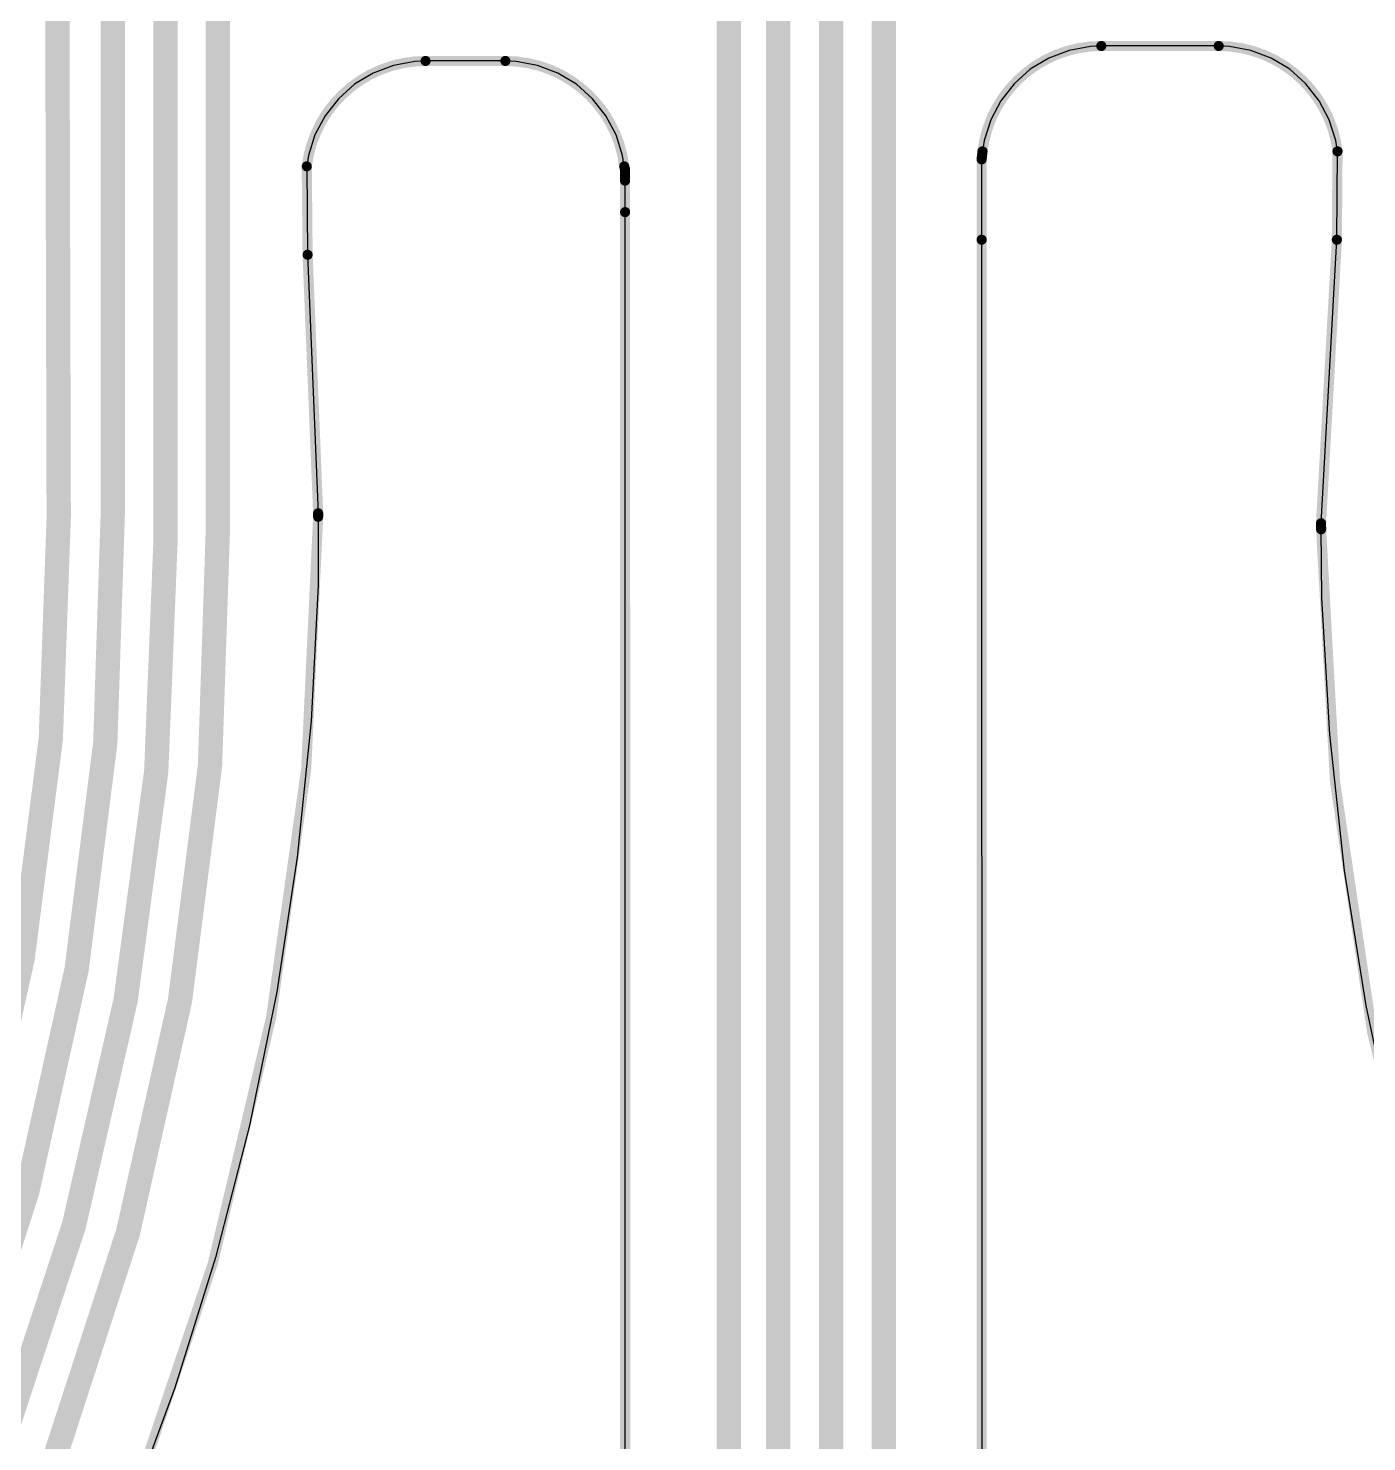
# Model space of a CAD drawing. Header units: inches. Extents: x -4.2 to 12.6, y -6.1 to 3.
# Drawn here: x -0.234 to 0.427, y -1.484 to -0.787 of the extents above; entities that cross this region are included whole.
import ezdxf

# ---------------------------------------------------------------- set-up
doc = ezdxf.new("R2010")
doc.units = ezdxf.units.IN
doc.header["$MEASUREMENT"] = 0
for name, color, linetype in [('Board Outline', 216, 'Continuous'), ('Flex_Ribbon Bottom Coverlay -Flex_Ribbon)', 7, 'Continuous'), ('Flex_Ribbon Top Coverlay -Flex_Ribbon)', 7, 'Continuous'), ('Top Layer', 1, 'Continuous')]:
    doc.layers.add(name, color=color, linetype=linetype)

msp = doc.modelspace()

# ---------------------------------------------------------------- linework, layer by layer
at = {"layer": 'Board Outline'}
for points in [[(0.2372488, -0.847255, 0.005, 0.005, -0.3796200265151697), (0.2958825, -0.7952423, 0.005, 0.005, 0)], [(0.2958825, -0.7952423, 0.005, 0.005, 0), (0.3538385, -0.7952423, 0.005, 0.005, 0)], [(0.3538385, -0.7952423, 0.005, 0.005, -0.3796200265151696), (0.4124722, -0.847255, 0.005, 0.005, 0)], [(-0.0962543, -0.8546561, 0.005, 0.005, -0.3796200265151697), (-0.0376206, -0.8026434, 0.005, 0.005, 0)], [(-0.0376206, -0.8026434, 0.005, 0.005, 0), (0.001788, -0.8026434, 0.005, 0.005, 0)], [(0.001788, -0.8026434, 0.005, 0.005, -0.3796200265151696), (0.0604217, -0.8546561, 0.005, 0.005, 0)], [(0.2368274, -0.8511919, 0.005, 0.005, 0), (0.2372488, -0.8472549, 0.005, 0.005, 0)], [(0.2368274, -0.8908754, 0.005, 0.005, 0), (0.2368274, -0.8511919, 0.005, 0.005, 0)], [(0.4121444, -0.8908754, 0.005, 0.005, 0), (0.4124722, -0.8472549, 0.005, 0.005, 0)], [(-0.0962543, -0.8546561, 0.005, 0.005, 0), (-0.0958422, -0.8982765, 0.005, 0.005, 0)], [(0.0604217, -0.8546561, 0.005, 0.005, 0), (0.0608413, -0.8562309, 0.005, 0.005, 0)], [(0.0608413, -0.8612298, 0.005, 0.005, 0), (0.0608413, -0.8562309, 0.005, 0.005, 0)], [(0.0608413, -0.8612298, 0.005, 0.005, 0), (0.0608431, -0.8616985, 0.005, 0.005, 0)], [(0.0608431, -0.8772292, 0.005, 0.005, 0), (0.0608431, -0.8616985, 0.005, 0.005, 0)], [(0.0608431, -0.8772292, 0.005, 0.005, 0), (0.0611086, -4.0970109, 0.005, 0.005, 0)], [(0.2368274, -0.8908754, 0.005, 0.005, 0), (0.2368285, -0.8908754, 0.005, 0.005, 0)], [(0.2368285, -0.8908754, 0.005, 0.005, 0), (0.2371206, -4.0970237, 0.005, 0.005, 0)], [(0.4043497, -1.0307718, 0.005, 0.005, 0), (0.4121444, -0.8908754, 0.005, 0.005, 0)], [(-0.0958422, -0.8982765, 0.005, 0.005, 0), (-0.0906326, -1.0258704, 0.005, 0.005, 0)], [(-0.0906345, -1.0276159, 0.005, 0.005, -0.3103681396936255), (-0.952482, -2.2793614, 0.005, 0.005, 0)], [(-0.0906345, -1.0276159, 0.005, 0.005, 0), (-0.0906326, -1.0258704, 0.005, 0.005, 0)], [(0.4043497, -1.0307718, 0.005, 0.005, 0), (0.404377, -1.0337736, 0.005, 0.005, 0)], [(1.274067, -2.2879319, 0.005, 0.005, -0.30781316416133), (0.404377, -1.0337736, 0.005, 0.005, 0)]]:
    msp.add_lwpolyline(points, format="xyseb", dxfattribs=at)
for points in [[(0.2946325, -0.7952423, 0.0025, 0.0025, 1), (0.2971325, -0.7952423, 0.0025, 0.0025, 1)], [(0.2946325, -0.7952423, 0.0025, 0.0025, 1), (0.2971325, -0.7952423, 0.0025, 0.0025, 1)], [(0.3525885, -0.7952423, 0.0025, 0.0025, 1), (0.3550885, -0.7952423, 0.0025, 0.0025, 1)], [(0.3525885, -0.7952423, 0.0025, 0.0025, 1), (0.3550885, -0.7952423, 0.0025, 0.0025, 1)], [(-0.0388706, -0.8026434, 0.0025, 0.0025, 1), (-0.0363706, -0.8026434, 0.0025, 0.0025, 1)], [(-0.0388706, -0.8026434, 0.0025, 0.0025, 1), (-0.0363706, -0.8026434, 0.0025, 0.0025, 1)], [(0.000538, -0.8026434, 0.0025, 0.0025, 1), (0.003038, -0.8026434, 0.0025, 0.0025, 1)], [(0.000538, -0.8026434, 0.0025, 0.0025, 1), (0.003038, -0.8026434, 0.0025, 0.0025, 1)], [(0.2355774, -0.8511919, 0.0025, 0.0025, 1), (0.2380774, -0.8511919, 0.0025, 0.0025, 1)], [(0.2355774, -0.8511919, 0.0025, 0.0025, 1), (0.2380774, -0.8511919, 0.0025, 0.0025, 1)], [(0.2359988, -0.8472549, 0.0025, 0.0025, 1), (0.2384988, -0.8472549, 0.0025, 0.0025, 1)], [(0.2359988, -0.847255, 0.0025, 0.0025, 1), (0.2384988, -0.847255, 0.0025, 0.0025, 1)], [(0.4112222, -0.8472549, 0.0025, 0.0025, 1), (0.4137222, -0.8472549, 0.0025, 0.0025, 1)], [(0.4112222, -0.847255, 0.0025, 0.0025, 1), (0.4137222, -0.847255, 0.0025, 0.0025, 1)], [(-0.0975043, -0.8546561, 0.0025, 0.0025, 1), (-0.0950043, -0.8546561, 0.0025, 0.0025, 1)], [(-0.0975043, -0.8546561, 0.0025, 0.0025, 1), (-0.0950043, -0.8546561, 0.0025, 0.0025, 1)], [(0.0591717, -0.8546561, 0.0025, 0.0025, 1), (0.0616717, -0.8546561, 0.0025, 0.0025, 1)], [(0.0591717, -0.8546561, 0.0025, 0.0025, 1), (0.0616717, -0.8546561, 0.0025, 0.0025, 1)], [(0.0595913, -0.8562309, 0.0025, 0.0025, 1), (0.0620913, -0.8562309, 0.0025, 0.0025, 1)], [(0.0595913, -0.8562309, 0.0025, 0.0025, 1), (0.0620913, -0.8562309, 0.0025, 0.0025, 1)], [(0.0595913, -0.8612298, 0.0025, 0.0025, 1), (0.0620913, -0.8612298, 0.0025, 0.0025, 1)], [(0.0595913, -0.8612298, 0.0025, 0.0025, 1), (0.0620913, -0.8612298, 0.0025, 0.0025, 1)], [(0.0595931, -0.8616985, 0.0025, 0.0025, 1), (0.0620931, -0.8616985, 0.0025, 0.0025, 1)], [(0.0595931, -0.8616985, 0.0025, 0.0025, 1), (0.0620931, -0.8616985, 0.0025, 0.0025, 1)], [(0.0595931, -0.8772292, 0.0025, 0.0025, 1), (0.0620931, -0.8772292, 0.0025, 0.0025, 1)], [(0.0595931, -0.8772292, 0.0025, 0.0025, 1), (0.0620931, -0.8772292, 0.0025, 0.0025, 1)], [(0.2355774, -0.8908754, 0.0025, 0.0025, 1), (0.2380774, -0.8908754, 0.0025, 0.0025, 1)], [(0.2355774, -0.8908754, 0.0025, 0.0025, 1), (0.2380774, -0.8908754, 0.0025, 0.0025, 1)], [(0.2355785, -0.8908754, 0.0025, 0.0025, 1), (0.2380785, -0.8908754, 0.0025, 0.0025, 1)], [(0.2355785, -0.8908754, 0.0025, 0.0025, 1), (0.2380785, -0.8908754, 0.0025, 0.0025, 1)], [(0.4108944, -0.8908754, 0.0025, 0.0025, 1), (0.4133944, -0.8908754, 0.0025, 0.0025, 1)], [(0.4108944, -0.8908754, 0.0025, 0.0025, 1), (0.4133944, -0.8908754, 0.0025, 0.0025, 1)], [(-0.0970922, -0.8982765, 0.0025, 0.0025, 1), (-0.0945922, -0.8982765, 0.0025, 0.0025, 1)], [(-0.0970922, -0.8982765, 0.0025, 0.0025, 1), (-0.0945922, -0.8982765, 0.0025, 0.0025, 1)], [(-0.0918845, -1.0276159, 0.0025, 0.0025, 1), (-0.0893845, -1.0276159, 0.0025, 0.0025, 1)], [(-0.0918845, -1.0276159, 0.0025, 0.0025, 1), (-0.0893845, -1.0276159, 0.0025, 0.0025, 1)], [(-0.0918826, -1.0258704, 0.0025, 0.0025, 1), (-0.0893826, -1.0258704, 0.0025, 0.0025, 1)], [(-0.0918826, -1.0258704, 0.0025, 0.0025, 1), (-0.0893826, -1.0258704, 0.0025, 0.0025, 1)], [(0.4030997, -1.0307718, 0.0025, 0.0025, 1), (0.4055997, -1.0307718, 0.0025, 0.0025, 1)], [(0.4030997, -1.0307718, 0.0025, 0.0025, 1), (0.4055997, -1.0307718, 0.0025, 0.0025, 1)], [(0.403127, -1.0337736, 0.0025, 0.0025, 1), (0.405627, -1.0337736, 0.0025, 0.0025, 1)], [(0.403127, -1.0337736, 0.0025, 0.0025, 1), (0.405627, -1.0337736, 0.0025, 0.0025, 1)]]:
    msp.add_lwpolyline(points, format="xyseb", close=True, dxfattribs=at)
at = {"layer": 'Flex_Ribbon Bottom Coverlay -Flex_Ribbon)'}
for p, q in [((0.2700087, -0.8012139), (0.2608562, -0.8067528)), ((0.2800103, -0.7974172), (0.2700087, -0.8012139)), ((0.2905328, -0.7954872), (0.2800103, -0.7974172)), ((0.2958818, -0.7952445), (0.2905328, -0.7954872)), ((0.3538385, -0.7952434), (0.2958818, -0.7952445)), ((0.3591876, -0.7954861), (0.3538385, -0.7952434)), ((0.3697103, -0.7974162), (0.3591876, -0.7954861)), ((0.379712, -0.8012131), (0.3697103, -0.7974162)), ((0.3888646, -0.8067522), (0.379712, -0.8012131)), ((-0.0634946, -0.8086151), (-0.072647, -0.814154)), ((-0.053493, -0.8048183), (-0.0634946, -0.8086151)), ((-0.0429705, -0.8028883), (-0.053493, -0.8048183)), ((-0.0376215, -0.8026456), (-0.0429705, -0.8028883)), ((0.001788, -0.8026445), (-0.0376215, -0.8026456)), ((0.007137, -0.8028872), (0.001788, -0.8026445)), ((0.0176597, -0.8048173), (0.007137, -0.8028872)), ((0.0276614, -0.8086141), (0.0176597, -0.8048173)), ((0.036814, -0.8141532), (0.0276614, -0.8086141)), ((0.2608562, -0.8067528), (0.2528532, -0.813852)), ((0.3968677, -0.8138517), (0.3888646, -0.8067522)), ((-0.072647, -0.814154), (-0.08065, -0.8212533)), ((0.0448171, -0.8212527), (0.036814, -0.8141532)), ((0.2528532, -0.813852), (0.2462623, -0.8222786)), ((0.4034585, -0.8222787), (0.3968677, -0.8138517)), ((-0.08065, -0.8212533), (-0.0872409, -0.8296799)), ((0.0514079, -0.8296796), (0.0448171, -0.8212527)), ((0.2462623, -0.8222786), (0.2412999, -0.831756)), ((0.4084208, -0.8317564), (0.4034585, -0.8222787)), ((-0.0872409, -0.8296799), (-0.0922033, -0.8391573)), ((0.0563702, -0.8391573), (0.0514079, -0.8296796)), ((0.2412999, -0.831756), (0.2381287, -0.8419732)), ((0.4115917, -0.8419739), (0.4084208, -0.8317564)), ((-0.0922033, -0.8391573), (-0.0953744, -0.8493745)), ((0.0595412, -0.8493747), (0.0563702, -0.8391573)), ((0.2381287, -0.8419732), (0.2372498, -0.8472551)), ((0.4124705, -0.8472559), (0.4115917, -0.8419739)), ((-0.0953744, -0.8493745), (-0.0962533, -0.8546564)), ((0.0604199, -0.8546567), (0.0595412, -0.8493747)), ((0.2372498, -0.8472551), (0.2368284, -0.851192)), ((0.4121434, -0.8908754), (0.4124704, -0.8472559)), ((0.4124704, -0.8472559), (0.4124705, -0.8472559)), ((-0.0962533, -0.8546564), (-0.0958412, -0.8982765)), ((0.0608403, -0.856231), (0.0604199, -0.8546567)), ((0.0608403, -0.8612298), (0.0608403, -0.856231)), ((0.2368284, -0.851192), (0.2368295, -0.8908754)), ((0.0608421, -0.8616985), (0.0608403, -0.8612298)), ((0.0608421, -0.8772292), (0.0608421, -0.8616985)), ((0.0611075, -4.097011), (0.0608421, -0.8772292)), ((0.2368295, -0.8908754), (0.2371217, -4.0970165)), ((0.4043487, -1.0307717), (0.4121434, -0.8908754)), ((-0.0958412, -0.8982765), (-0.0906316, -1.0258704)), ((-0.0906339, -1.0276165), (-0.0906707, -1.0612807)), ((-0.0906316, -1.0258704), (-0.0906346, -1.0276164)), ((-0.0906346, -1.0276164), (-0.0906339, -1.0276165)), ((0.404376, -1.0337736), (0.4043487, -1.0307717)), ((0.4046831, -1.0675468), (0.404376, -1.0337736)), ((-0.0906707, -1.0612807), (-0.0941198, -1.1285208)), ((0.4086569, -1.1349789), (0.4046831, -1.0675468)), ((-0.0941198, -1.1285208), (-0.1009358, -1.1955033)), ((0.4159803, -1.2021299), (0.4086569, -1.1349789)), ((-0.1009358, -1.1955033), (-0.1111014, -1.26206)), ((0.4266353, -1.2688334), (0.4159803, -1.2021299)), ((-0.1111014, -1.26206), (-0.1245911, -1.3280232)), ((0.4405954, -1.3349242), (0.4266353, -1.2688334)), ((-0.1245911, -1.3280232), (-0.1413709, -1.3932272)), ((-0.1413709, -1.3932272), (-0.1613988, -1.457508)), ((-0.1613988, -1.457508), (-0.1846242, -1.5207037))]:
    msp.add_line(p, q, dxfattribs=at)
at = {"layer": 'Flex_Ribbon Top Coverlay -Flex_Ribbon)'}
for p, q in [((0.2700087, -0.8012139), (0.2608562, -0.8067528)), ((0.2800103, -0.7974172), (0.2700087, -0.8012139)), ((0.2905328, -0.7954872), (0.2800103, -0.7974172)), ((0.2958818, -0.7952445), (0.2905328, -0.7954872)), ((0.3538385, -0.7952434), (0.2958818, -0.7952445)), ((0.3591876, -0.7954861), (0.3538385, -0.7952434)), ((0.3697103, -0.7974162), (0.3591876, -0.7954861)), ((0.379712, -0.8012131), (0.3697103, -0.7974162)), ((0.3888646, -0.8067522), (0.379712, -0.8012131)), ((-0.0634946, -0.8086151), (-0.072647, -0.814154)), ((-0.053493, -0.8048183), (-0.0634946, -0.8086151)), ((-0.0429705, -0.8028883), (-0.053493, -0.8048183)), ((-0.0376215, -0.8026456), (-0.0429705, -0.8028883)), ((0.001788, -0.8026445), (-0.0376215, -0.8026456)), ((0.007137, -0.8028872), (0.001788, -0.8026445)), ((0.0176597, -0.8048173), (0.007137, -0.8028872)), ((0.0276614, -0.8086141), (0.0176597, -0.8048173)), ((0.036814, -0.8141532), (0.0276614, -0.8086141)), ((0.2608562, -0.8067528), (0.2528532, -0.813852)), ((0.3968677, -0.8138517), (0.3888646, -0.8067522)), ((-0.072647, -0.814154), (-0.08065, -0.8212533)), ((0.0448171, -0.8212527), (0.036814, -0.8141532)), ((0.2528532, -0.813852), (0.2462623, -0.8222786)), ((0.4034585, -0.8222787), (0.3968677, -0.8138517)), ((-0.08065, -0.8212533), (-0.0872409, -0.8296799)), ((0.0514079, -0.8296796), (0.0448171, -0.8212527)), ((0.2462623, -0.8222786), (0.2412999, -0.831756)), ((0.4084208, -0.8317564), (0.4034585, -0.8222787)), ((-0.0872409, -0.8296799), (-0.0922033, -0.8391573)), ((0.0563702, -0.8391573), (0.0514079, -0.8296796)), ((0.2412999, -0.831756), (0.2381287, -0.8419732)), ((0.4115917, -0.8419739), (0.4084208, -0.8317564)), ((-0.0922033, -0.8391573), (-0.0953744, -0.8493745)), ((0.0595412, -0.8493747), (0.0563702, -0.8391573)), ((0.2381287, -0.8419732), (0.2372498, -0.8472551)), ((0.4124705, -0.8472559), (0.4115917, -0.8419739)), ((-0.0953744, -0.8493745), (-0.0962533, -0.8546564)), ((0.0604199, -0.8546567), (0.0595412, -0.8493747)), ((0.2372498, -0.8472551), (0.2368284, -0.851192)), ((0.4121434, -0.8908754), (0.4124704, -0.8472559)), ((0.4124704, -0.8472559), (0.4124705, -0.8472559)), ((-0.0962533, -0.8546564), (-0.0958412, -0.8982765)), ((0.0608403, -0.856231), (0.0604199, -0.8546567)), ((0.0608403, -0.8612298), (0.0608403, -0.856231)), ((0.2368284, -0.851192), (0.2368295, -0.8908754)), ((0.0608421, -0.8616985), (0.0608403, -0.8612298)), ((0.0608421, -0.8772292), (0.0608421, -0.8616985)), ((0.0611075, -4.097011), (0.0608421, -0.8772292)), ((0.2368295, -0.8908754), (0.2371217, -4.0970165)), ((0.4043487, -1.0307717), (0.4121434, -0.8908754)), ((-0.0958412, -0.8982765), (-0.0906316, -1.0258704)), ((-0.0906339, -1.0276165), (-0.0906707, -1.0612807)), ((-0.0906316, -1.0258704), (-0.0906346, -1.0276164)), ((-0.0906346, -1.0276164), (-0.0906339, -1.0276165)), ((0.404376, -1.0337736), (0.4043487, -1.0307717)), ((0.4046831, -1.0675468), (0.404376, -1.0337736)), ((-0.0906707, -1.0612807), (-0.0941198, -1.1285208)), ((0.4086569, -1.1349789), (0.4046831, -1.0675468)), ((-0.0941198, -1.1285208), (-0.1009358, -1.1955033)), ((0.4159803, -1.2021299), (0.4086569, -1.1349789)), ((-0.1009358, -1.1955033), (-0.1111014, -1.26206)), ((0.4266353, -1.2688334), (0.4159803, -1.2021299)), ((-0.1111014, -1.26206), (-0.1245911, -1.3280232)), ((0.4405954, -1.3349242), (0.4266353, -1.2688334)), ((-0.1245911, -1.3280232), (-0.1413709, -1.3932272)), ((-0.1413709, -1.3932272), (-0.1613988, -1.457508)), ((-0.1613988, -1.457508), (-0.1846242, -1.5207037))]:
    msp.add_line(p, q, dxfattribs=at)
at = {"layer": 'Top Layer'}
for points in [[(0.112068, -4.143098, 0.012, 0.012, 0), (0.112068, -0.5673976, 0.012, 0.012, 0)], [(0.1363576, -4.1838447, 0.012, 0.012, 0), (0.1363576, -0.5673976, 0.012, 0.012, 0)], [(0.1624984, -4.4657732, 0.012, 0.012, 0), (0.1624984, -0.5712065, 0.012, 0.012, 0)], [(0.1886232, -4.4662412, 0.012, 0.012, 0), (0.1886232, -0.5724004, 0.012, 0.012, 0)], [(-0.2192072, -0.8256716, 0.012, 0.012, 0), (-0.2192072, -0.7690347, 0.012, 0.012, 0)], [(-0.1920123, -1.0265211, 0.012, 0.012, 0), (-0.1920123, -0.7702987, 0.012, 0.012, 0)], [(-0.1400978, -1.0330926, 0.012, 0.012, 0), (-0.1400978, -0.7702987, 0.012, 0.012, 0)], [(-0.1659548, -1.0394253, 0.012, 0.012, 0), (-0.1659548, -0.7742649, 0.012, 0.012, 0)], [(-0.2192072, -0.8256716, 0.012, 0.012, 0), (-0.2186775, -1.0279623, 0.012, 0.012, 0)], [(-0.1920123, -1.0265211, 0.012, 0.012, -0.3121810015699344), (-0.9598359, -2.1700904, 0.012, 0.012, 0)], [(-0.2186775, -1.0279624, 0.012, 0.012, -0.307789068152753), (-0.9596088, -2.1418226, 0.012, 0.012, 0)], [(-0.2186775, -1.0279624, 0.012, 0.012, 0), (-0.2186775, -1.0279623, 0.012, 0.012, 0)], [(-0.1400978, -1.0330926, 0.012, 0.012, -0.3143251668603632), (-0.9428866, -2.2179378, 0.012, 0.012, 0)], [(-0.1659548, -1.0394253, 0.012, 0.012, -0.3104125289906787), (-0.9483157, -2.1928327, 0.012, 0.012, 0)]]:
    msp.add_lwpolyline(points, format="xyseb", dxfattribs=at)
for points in [[(-0.2222072, -0.8256716, 0.006, 0.006, 1), (-0.2162072, -0.8256716, 0.006, 0.006, 1)], [(-0.2222072, -0.8256716, 0.006, 0.006, 1), (-0.2162072, -0.8256716, 0.006, 0.006, 1)], [(-0.2216775, -1.0279623, 0.006, 0.006, 1), (-0.2156775, -1.0279623, 0.006, 0.006, 1)], [(-0.2216775, -1.0279623, 0.006, 0.006, 1), (-0.2156775, -1.0279623, 0.006, 0.006, 1)], [(-0.2216775, -1.0279624, 0.006, 0.006, 1), (-0.2156775, -1.0279624, 0.006, 0.006, 1)], [(-0.2216775, -1.0279624, 0.006, 0.006, 1), (-0.2156775, -1.0279624, 0.006, 0.006, 1)], [(-0.1950123, -1.0265211, 0.006, 0.006, 1), (-0.1890123, -1.0265211, 0.006, 0.006, 1)], [(-0.1950123, -1.0265211, 0.006, 0.006, 1), (-0.1890123, -1.0265211, 0.006, 0.006, 1)], [(-0.1430978, -1.0330926, 0.006, 0.006, 1), (-0.1370978, -1.0330926, 0.006, 0.006, 1)], [(-0.1430978, -1.0330926, 0.006, 0.006, 1), (-0.1370978, -1.0330926, 0.006, 0.006, 1)], [(-0.1689548, -1.0394253, 0.006, 0.006, 1), (-0.1629548, -1.0394253, 0.006, 0.006, 1)], [(-0.1689548, -1.0394253, 0.006, 0.006, 1), (-0.1629548, -1.0394253, 0.006, 0.006, 1)]]:
    msp.add_lwpolyline(points, format="xyseb", close=True, dxfattribs=at)

doc.saveas('drawing.dxf')
